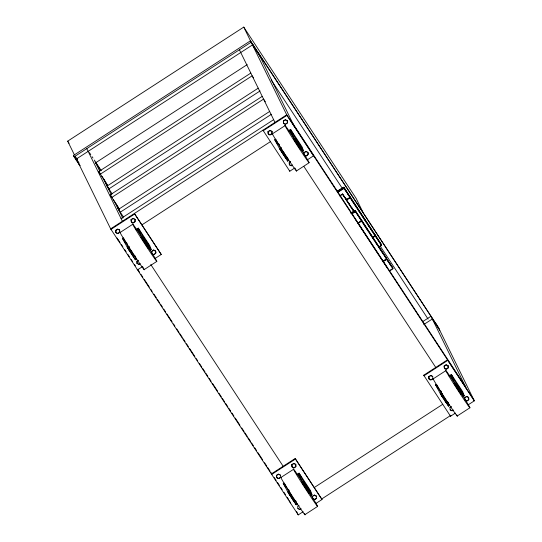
<?xml version="1.0" encoding="UTF-8"?>
<svg xmlns="http://www.w3.org/2000/svg" width="542" height="542" viewBox="0 0 542 542"><rect width="100%" height="100%" fill="white"/><g stroke="black" fill="none" stroke-linecap="round" stroke-linejoin="round"><path stroke-width="0.81" d="M346.446 199.72L346.352 200.215L353.743 211.475M381.114 244.706L381.229 244.232L375.172 235.011L375.071 235.587L374.989 234.733L350.057 196.732L349.732 196.854L350.654 198.264M381.229 244.232L381.521 245.526L378.75 247.321M392.53 267.999L392.638 267.531L386.263 258.432L388.099 261.23M392.638 267.531L392.93 268.825L389.474 271.061M339.895 196.041L342.646 193.948L346.494 199.815L350.274 197.274L343.824 187.234L337.124 191.177M350.017 197.532L344.041 188.426L344.224 188.054L337.524 191.997M357.91 223.114L361.433 220.831L355.457 211.726L355.234 210.526L350.606 213.128M354.068 211.353L346.677 200.093L346.582 199.666L349.969 197.437L350.457 197.552L375.396 235.56L372.32 237.64M351.372 212.938L355.234 210.526L361.284 219.747L361.873 220.851L358.093 223.392L357.998 222.965L361.873 220.851L386.805 258.852L383.025 261.393M361.433 220.831L361.69 220.574L355.64 211.353L351.704 213.501M372.34 237.396L375.071 235.587M372.503 237.918L375.579 235.838L375.172 235.011M362.07 221.556L361.141 220.154L361.473 220.032L386.405 258.033L386.548 259.11L361.277 220.838M382.882 261.793L386.731 259.394L386.588 258.31M74.396 154.856L67.682 141.15L243.758 27.1L356.155 198.399L362.869 212.105M74.125 156.834L73.455 155.466L250.472 40.806L438.993 328.472L251.142 42.174L74.125 156.834L79.837 165.54M77.54 158.962L76.124 159.876L75.792 159.192L80.094 165.588M95.263 163.027L247.199 64.613M106.3 182.959L107.641 185.696L98.807 171.536L250.817 73.075M100.148 174.28L252.159 75.812L253.48 77.831M258.229 88.156L107.052 186.082L112.16 193.867M108.888 188.873L260.065 90.948M117.709 206.251L119.05 208.995L110.216 194.835L262.226 96.368M111.557 197.573L263.568 99.111L265.336 101.801M269.645 111.449L118.468 209.375L123.576 217.166M120.297 212.173L271.474 114.247M121.042 218.514L273.642 119.667M154.951 258.554L161.245 254.476L134.416 213.46L134.687 214.009L110.914 229.401L75.067 156.225L77.269 159.585M243.758 27.1L286.989 115.351L263.216 130.751L262.951 130.202L289.774 171.218L294.665 168.054M131.123 219.537L132.986 218.331L134.951 219.293L135.154 221.685L133.291 222.891C130.019 223.765 131.239 215.669 131.327 221.929M283.425 120.88L285.288 119.674L287.253 120.642L287.456 123.034L285.593 124.24C282.321 125.114 283.541 117.018 283.635 123.271M131.232 219.754L133.095 218.548L135.06 219.51M283.534 121.103L285.397 119.89L287.362 120.859M115.771 230.228L117.634 229.022L119.599 229.984L119.802 232.376L117.939 233.588C114.66 234.456 115.886 226.36 115.974 232.62M268.073 131.577L269.936 130.365L271.901 131.333L272.104 133.725L270.241 134.931C266.962 135.805 268.188 127.709 268.276 133.962M115.88 230.445L117.743 229.239L119.701 230.208M268.182 131.794L270.045 130.581L272.003 131.55M133.806 222.274L135.046 221.468L134.951 219.293M286.108 123.623L287.348 122.817L287.253 120.642M115.866 232.403L117.831 233.365L119.694 232.159L119.599 229.984M268.175 133.745L270.133 134.714L271.996 133.508L271.901 131.333M120.073 232.504L132.743 224.3M272.375 133.854L285.045 125.642M141.943 224.855L270.411 141.645M122.465 238.399L123.393 237.796L128.691 247.626L136.279 259.191L135.344 259.794L127.763 248.229L122.465 238.399L125.649 243.256M135.981 229.645L138.312 228.135L149.694 245.479L151.198 249.53L150.263 250.133L142.675 238.568L137.383 228.738L140.676 233.812M274.767 139.748L275.702 139.145L280.993 148.969L288.581 160.534L287.653 161.137L280.065 149.578L274.767 139.748L277.951 144.606M288.283 130.988L290.614 129.484L301.996 146.828L303.5 150.872L302.565 151.475L294.977 139.911L289.685 130.087L292.978 135.161M136.089 229.862L137.485 228.954M288.391 131.211L289.787 130.304M127.763 248.229L128.691 247.626M142.675 238.568L143.61 237.965L138.312 228.135M280.065 149.578L280.993 148.969M294.977 139.911L295.912 139.308L290.614 129.484M153.569 250.031L151.706 251.237L151.909 253.629L153.874 254.598L155.737 253.392C157.857 250.702 149.992 248.582 155.642 251.217M305.871 151.381L304.008 152.587L304.218 154.978L306.176 155.94L308.039 154.734C310.159 152.051 302.294 149.931 307.944 152.559M140.303 263.622L139.057 264.428L137.099 263.466L136.896 261.075L138.135 260.268M151.814 251.454L153.677 250.248M292.605 164.971L291.359 165.777L289.401 164.809L289.198 162.417L290.437 161.611M304.116 152.803L305.979 151.597M137.099 263.466L136.997 261.291L138.244 260.485M289.401 164.809L289.299 162.634L290.546 161.834M155.534 251L155.629 253.168L153.874 254.598M307.836 152.343L307.931 154.517L306.176 155.94M142.363 266.705L137.472 269.875L137.201 269.327M307.253 159.897L313.547 155.825L313.276 155.276M144.213 269.577L156.882 261.366M296.515 170.92L309.184 162.715M337.91 190.974L343.824 187.234L350.457 197.552L346.352 200.215L345.749 198.982L346.182 198.846M337.7 192.376L344.041 188.426M339.909 195.723L342.646 193.948M351.846 213.9L355.457 211.726M378.512 247.166L381.29 245.201L375.321 236.095M383.75 260.688L385.721 259.415M389.244 270.905L392.706 268.493L386.731 259.394M422.455 321.772L430.978 316.25L466.554 388.878M423.797 324.509L432.32 318.994L439.813 330.41M295.194 458.485L271.42 473.877L271.691 474.426L295.458 459.033L295.194 458.485L322.016 499.5L315.722 503.579M447.767 360.376L423.993 375.775L423.722 375.227L447.496 359.827L474.318 400.85L468.024 404.921M291.901 464.562L293.764 463.356L295.722 464.325L295.932 466.709L294.069 467.922C290.79 468.789 292.016 460.693 292.104 466.953M444.203 365.911L446.066 364.698L448.024 365.667L448.234 368.059L446.371 369.265C443.092 370.139 444.318 362.042 444.406 368.303M292.002 464.779L293.866 463.573L295.83 464.541M444.311 366.128L446.174 364.922L448.132 365.884M276.542 475.253L278.405 474.047L280.37 475.016L280.573 477.407L278.71 478.613C275.438 479.48 276.664 471.384 276.752 477.644M428.851 376.602L430.714 375.396L432.672 376.358L432.875 378.75L431.012 379.956C427.74 380.83 428.966 372.733 429.054 378.993M276.65 475.469L278.513 474.264L280.478 475.232M428.952 376.819L430.815 375.613L432.78 376.575M291.996 466.737L293.96 467.699L295.824 466.493L295.722 464.325M444.298 368.079L446.262 369.048L448.126 367.842L448.024 365.667M276.644 477.427L278.608 478.396L280.573 477.407M428.946 378.77L430.91 379.739L432.875 378.75M280.844 477.536L293.52 469.325M433.153 378.878L445.822 370.674M295.803 500.842L297.05 504.216L296.122 504.819L288.534 493.254L283.236 483.423L284.279 483.037M296.759 474.67L299.089 473.159L310.464 490.503L311.968 494.555L311.04 495.158L303.452 483.593L298.154 473.762L300.993 478.146M448.105 402.191L449.359 405.558L448.424 406.161L440.836 394.603L435.544 384.773L436.581 384.386M449.061 376.019L451.391 374.508L462.766 391.852L464.27 395.897L463.342 396.5L455.754 384.942L450.456 375.111L453.295 379.488M288.534 493.254L289.469 492.651L284.55 483.525M303.452 483.593L304.38 482.99L299.089 473.159M440.836 394.603L441.771 394L436.852 384.867M455.754 384.942L456.682 384.332L451.391 374.508M314.285 487.515L442.753 404.298M316.304 496.025L316.514 498.416L314.651 499.622L312.687 498.654L312.483 496.262L314.346 495.056L316.413 496.242L314.346 495.056M464.785 397.611L466.648 396.405L468.606 397.367L468.816 399.759L466.953 400.965L464.989 400.003L464.785 397.611L466.757 396.622L468.715 397.584M314.448 495.273L312.483 496.262M453.376 409.996L452.136 410.802L450.172 409.833L449.968 407.442L451.208 406.642M299.015 505.51L297.666 506.099L297.87 508.491L299.834 509.453L301.074 508.653M451.317 406.859L449.968 407.442M313.235 498.762L314.543 499.406L316.514 498.416M468.606 397.367L468.708 399.542L466.953 400.965M321.779 498.931L450.958 415.26M474.054 400.301L286.718 114.802L110.649 228.853L298.242 514.9L303.141 511.729M423.722 375.227L450.544 416.249L455.443 413.079M304.983 514.602L317.659 506.391M457.292 415.951L469.961 407.74M346.494 199.815L342.503 194.348M386.08 258.155L386.405 258.033L386.48 258.886M374.691 234.822L373.743 233.446M346.074 198.955L346.209 199.138M386.548 267.382L387.063 267.538L383.208 261.671M294.496 138.684L301.081 148.881M280.431 149.734L281.054 150.534M142.194 237.342L148.779 247.538M128.129 248.392L128.752 249.191M461.859 393.905L459.548 390.653M309.557 492.563L307.246 489.311M284.177 123.38L285.593 124.24M289.293 164.592L291.359 165.777M131.875 222.03L133.291 222.891M136.99 263.243L139.057 264.428M374.962 235.695L349.861 197.545M279.868 148.725L279.509 148.318L282.335 152.864M440.646 393.749L440.28 393.343L443.776 399.014M441.466 395.057L441.208 394.766L443.105 397.889M127.566 247.376L127.207 246.969L129.436 250.587M288.344 492.4L287.978 491.994L291.474 497.664M289.164 493.708L288.906 493.416L290.803 496.54M294.645 140.168C288.961 131.875 303.866 155.026 299.916 148.332M455.416 385.199C449.738 376.9 464.643 400.05 460.693 393.356M280.803 148.122L281.298 148.82M442.069 393.844L441.215 392.74L444.711 398.411M142.343 238.826C136.692 230.533 151.584 253.731 147.614 246.983M303.113 483.85C297.436 475.551 312.334 498.701 308.391 492.007M289.767 492.495L288.913 491.391L292.409 497.061M297.375 140.967L296.332 139.49L297.07 140.839M299.99 145.358L301.088 146.855L300.302 145.493M458.153 385.999L457.055 384.495L458.363 386.69M460.768 390.382L461.865 391.88L458.437 386.331M284.143 155.622L285.241 157.119L284.455 155.757M441.825 395.558L442.306 396.263M444.921 400.646L446.019 402.15L445.226 400.782M145.073 239.625L143.976 238.128L144.768 239.489M147.688 244.015L148.786 245.512L148 244.144M305.851 484.65L304.8 483.173L305.539 484.514M308.466 489.04L309.563 490.537L308.771 489.169M131.841 254.279L132.939 255.777L132.153 254.408M289.523 494.216L290.004 494.914M292.619 499.304L293.717 500.801L292.924 499.433M297.944 141.821L295.424 138.081L297.585 141.665M299.421 144.511L302.016 148.278L297.66 141.306M295.309 141.144L296.095 142.322M458.722 386.846L456.127 383.079L458.952 387.625M284.794 154.687L287.097 157.939L286.942 157.62M445.565 399.711L447.875 402.963L447.346 402.001M441.805 395.416L442.59 396.595M444.352 399.8L446.94 403.566L446.784 403.248M145.642 240.472L143.054 236.705L145.283 240.323M147.119 243.162L149.714 246.928L145.358 239.957M143.007 239.794L143.793 240.973M306.42 485.497L303.825 481.73L306.061 485.347M132.492 253.338L134.795 256.59L134.64 256.278M293.263 498.369L295.573 501.621L295.41 501.303M289.503 494.074L290.288 495.246M292.05 498.45L294.638 502.224L294.482 501.906M259.977 56.334L252.484 44.911L76.408 158.969L79.051 163M375.579 235.838L381.629 245.059M344.495 188.873L346.331 191.672M347.707 193.772L349.089 195.872M351.575 199.673L353.885 203.189M354.807 204.598L356.656 207.41M358.045 209.524L359.888 212.335M361.277 214.449L363.12 217.261M364.048 218.67L366.351 222.186M367.28 223.595L369.122 226.414M370.511 228.521L372.354 231.339M374.847 235.133L376.69 237.938M377.605 239.34L379.901 242.843M271.163 79.925L342.198 188.189M380.274 246.21L428.092 319.089M386.988 259.13L393.045 268.351M355.904 212.166L357.74 214.971M359.122 217.071L360.958 219.869M363.452 223.67L365.301 226.481M366.223 227.891L368.533 231.414M369.454 232.816L371.304 235.635M372.686 237.742L374.536 240.56M375.918 242.667L377.767 245.485M378.689 246.895L380.999 250.411M381.92 251.82L383.77 254.632M389.021 262.633L391.317 266.136M348.52 202.654L349.441 204.063M351.751 207.579L353.594 210.398M342.558 194.226L353.601 210.946M292.87 123.481L465.212 386.141M355.342 219.198L356.622 221.156M358.553 224.097L369.637 240.987M370.559 242.389L378.872 255.058M380.254 257.172L382.564 260.688M286.989 115.351L313.547 155.825M298.805 143.569L299.706 145.026M459.582 388.594L462.787 393.302L459.291 387.632M295.912 139.308L303.5 150.872M456.682 384.332L464.27 395.897M303.845 166.394L435.775 367.456M278.534 143.522L279.448 144.91M440.68 390.633L441.588 392.015M441.771 394L449.359 405.558M435.544 384.773L438.275 388.932M442.875 397.11L443.492 398.052M282.958 153.833L286.169 158.542L285.641 157.58M134.687 214.009L161.245 254.476M295.458 459.033L322.016 499.5M89.45 152.654L90.771 154.666M92.093 156.685L92.973 158.027M101.266 170.662L94.294 160.039L99.857 171.387M95.643 162.783L100.751 170.567M306.135 484.982L310.485 491.96L307.28 487.244M146.503 242.22L147.404 243.676M143.61 237.965L151.198 249.53M304.38 482.99L311.968 494.555M98.807 171.536L100.568 174.226M101.889 176.238L105.859 182.288M105.71 183.338L107.567 186.17M106.381 184.707L108.217 187.505M110.216 194.835L111.977 197.518M113.305 199.537L114.186 200.879M115.947 203.568L117.268 205.581M117.126 206.637L118.983 209.469M117.797 208.006L119.626 210.797M150.784 264.53L283.175 466.303M67.682 141.15L69.078 143.278M73.455 155.466L75.453 158.508M126.232 242.179L127.146 243.561M288.371 489.284L289.286 490.673M289.469 492.651L297.05 504.216M283.236 483.423L285.973 487.59M290.573 495.767L291.19 496.709M130.656 252.484L133.867 257.199L133.332 256.231M118.19 239.659L120.046 242.491M121.442 244.611L122.838 246.739M124.694 249.571L126.09 251.691M127.946 254.523L129.342 256.651M131.198 259.483L132.594 261.603M134.45 264.435L135.378 265.851M137.702 269.394L139.558 272.226M140.954 274.347L142.81 277.179M144.206 279.306L149.314 287.091M150.71 289.218L152.106 291.339M153.962 294.171L156.286 297.714M157.214 299.13L159.538 302.666M160.466 304.082L162.322 306.914M163.718 309.042L165.574 311.874M166.97 313.994L172.078 321.785M173.474 323.906L174.863 326.033M176.726 328.865L179.043 332.402M179.971 333.818L182.295 337.361M183.223 338.777L185.086 341.609M186.475 343.73L188.338 346.562M189.727 348.689L194.842 356.473M196.231 358.594L197.627 360.721M199.483 363.553L201.807 367.09M202.735 368.506L205.059 372.049M205.987 373.465L207.843 376.297M209.239 378.418L211.095 381.25M212.491 383.377L217.599 391.161M218.995 393.289L221.319 396.825M222.247 398.241L224.571 401.785M225.499 403.201L227.823 406.737M228.751 408.153L230.607 410.985M232.003 413.112L233.859 415.944M235.255 418.065L239.903 425.145M241.759 427.977L244.083 431.52M245.011 432.936L247.335 436.473M248.263 437.889L250.587 441.432M251.515 442.848L253.371 445.68M254.767 447.8L256.623 450.632M258.019 452.76L262.66 459.84M264.523 462.672L266.84 466.208M267.775 467.624L270.092 471.167M271.02 472.583L271.955 473.999M274.272 477.536L276.135 480.368M277.524 482.495L279.387 485.327M280.776 487.448L282.172 489.575M284.028 492.4L285.424 494.528M287.28 497.36L288.676 499.48M458.756 387.401L459.623 388.749M458.695 389.352L455.199 383.682M298.52 142.607L300.207 145.242M297.985 142.377L298.852 143.718M296.948 143.623L297.815 144.965M283.601 152.268L284.469 153.61M283.933 153.379L280.438 147.715M282.714 153.027L283.344 153.996M282.138 152.641L283.005 153.989M306.989 486.289L308.676 488.918M306.454 486.059L307.321 487.4M306.393 488.003L302.897 482.333M146.218 241.265L147.905 243.893M145.683 241.034L146.55 242.376M144.646 242.274L145.513 243.622M131.299 250.926L132.167 252.267M131.631 252.037L128.136 246.366M130.412 251.684L131.042 252.653M129.836 251.298L130.703 252.64M458.593 389.989L459.413 391.283M297.165 141.089L298.181 142.593M444.115 399.02L444.711 399.955M305.634 484.772L306.65 486.276M306.291 488.647L307.111 489.934M144.863 239.74L145.879 241.251M291.813 497.678L292.409 498.606M129.016 250.011L130.026 251.515M445.131 400.531L446.412 402.604M281.738 151.929L280.546 149.965M292.829 499.182L294.11 501.262M286.007 156.049L286.569 156.977M133.705 254.699L134.267 255.628M128.921 249.754L128.244 248.622M281.271 147.593L281.644 148.237M128.969 246.244L129.342 246.895M438.471 327.673L474.318 400.85M436.324 324.055L436.994 325.424M452.136 410.802L450.172 409.833M450.28 415.7L450.544 416.249M258.636 53.597L294.211 126.225M252.47 43.848L253.141 45.223M239.401 49.776L274.984 122.404M289.503 170.676L289.774 171.218M299.834 509.453L297.87 508.491M296.494 511.323L298.242 514.9M289.374 500.659L290.485 502.935M103.563 178.955L111.347 194.842M114.68 201.651L122.838 218.297M86.801 148.623L122.384 221.251M117.031 238.006L118.142 240.275M462.841 395.152L463.342 396.5M447.922 404.813L448.424 406.161M302.063 150.127L302.565 151.475M287.328 157.16L288.581 160.534M287.152 159.788L287.653 161.137M310.539 493.809L311.04 495.158M295.62 503.471L296.122 504.819M149.761 248.785L150.263 250.133M135.026 255.817L136.279 259.191M134.85 258.446L135.344 259.794M355.261 211.692L354.786 210.73M343.845 188.392L343.377 187.43M461.737 394.095A22.208 0.589 57.1 0 1 467.434 404.569A22.208 0.589 57.1 0 1 447.739 374.163A22.208 0.589 57.1 0 1 455.05 383.777M456.723 414.793A22.208 0.589 57.1 0 1 445.822 399.427A22.208 0.589 57.1 0 1 433.404 378.987M300.959 149.07A22.208 0.589 57.1 0 1 306.569 159.409A22.208 0.589 57.1 0 1 286.806 128.867A22.208 0.589 57.1 0 1 294.719 139.423M295.946 169.768A22.208 0.589 57.1 0 1 285.051 154.402A22.208 0.589 57.1 0 1 272.633 133.962M295.004 168.115A22.208 0.589 57.1 0 1 295.681 169.294M309.435 492.753A22.208 0.589 57.1 0 1 315.132 503.227A22.208 0.589 57.1 0 1 295.437 472.82A22.208 0.589 57.1 0 1 302.748 482.427M304.421 513.45A22.208 0.589 57.1 0 1 293.52 498.084A22.208 0.589 57.1 0 1 281.102 477.644M148.657 247.728A22.208 0.589 57.1 0 1 154.267 258.067A22.208 0.589 57.1 0 1 134.504 227.525A22.208 0.589 57.1 0 1 142.417 238.073M143.644 268.425A22.208 0.589 57.1 0 1 132.749 253.06A22.208 0.589 57.1 0 1 120.331 232.62M142.702 266.772A22.208 0.589 57.1 0 1 143.379 267.944"/></g></svg>
